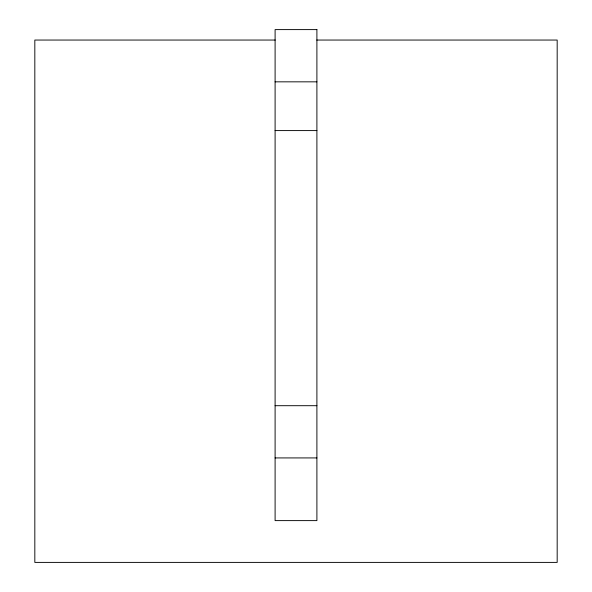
<?xml version="1.0" encoding="UTF-8"?>
<svg xmlns="http://www.w3.org/2000/svg" width="592" height="592" viewBox="0 0 592 592"><rect width="100%" height="100%" fill="white"/><g stroke="black" fill="none" stroke-linecap="round" stroke-linejoin="round"><path stroke-width="0.89" d="M275.199 40.049L34.824 40.049L34.824 562.4L557.176 562.4L557.176 40.049L316.801 40.049M275.102 81.837L316.898 81.837M275.102 130.588L316.898 130.588M275.102 405.698L316.898 405.698M275.102 457.927L316.898 457.927M316.898 29.6L275.102 29.6L275.102 520.612L316.898 520.612L316.898 29.6"/></g></svg>
